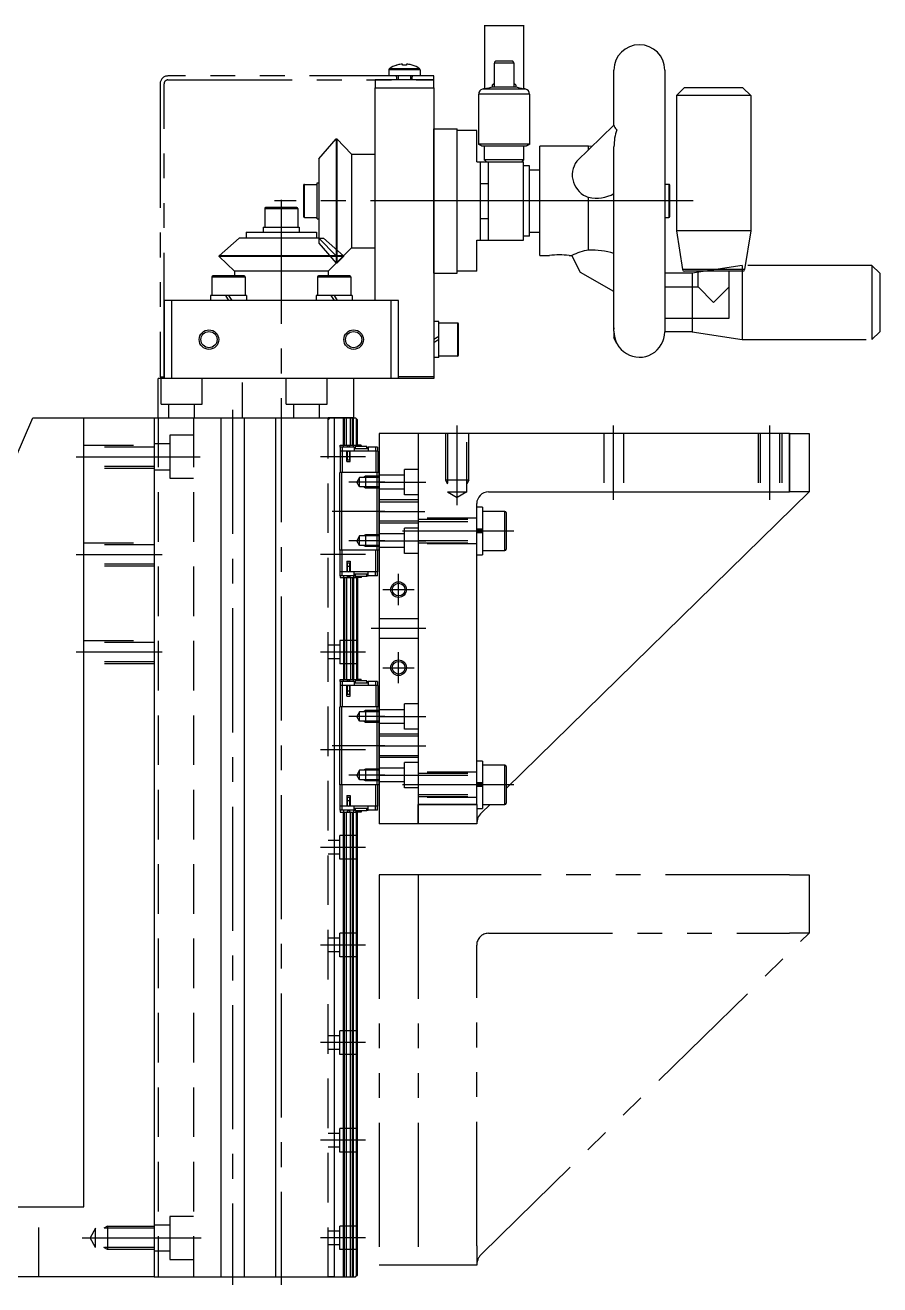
# Model space of a CAD drawing. Extents: x -54 to 519, y -14 to 520.
# Drawn here: x 87 to 305.6, y -2 to 320.5 of the extents above; entities that cross this region are included whole.
import ezdxf

# ---------------------------------------------------------------- set-up
doc = ezdxf.new("R2010")
doc.units = 0
for name, pattern in [('CENTER', [50.8, 31.75, -6.35, 6.35, -6.35]), ('DASHED', [19.05, 12.7, -6.35]), ('PHANTOM', [63.5, 31.75, -6.35, 6.35, -6.35, 6.35, -6.35])]:
    doc.linetypes.add(name, pattern=pattern)
doc.layers.get('0').update_dxf_attribs({"linetype": 'CONTINUOUS'})
doc.layers.add('CENTER', color=1, linetype='CENTER')
doc.layers.add('SCALE', color=7, linetype='CONTINUOUS')

msp = doc.modelspace()

# ---------------------------------------------------------------- linework, layer by layer
at = {"color": 7, "linetype": 'CONTINUOUS'}
for p, q in [((204.5, 320.5), (204.5, 320.38)), ((204.5, 320.38), (204.5, 304.12)), ((204.5, 320.38), (214.5, 320.38)), ((214.5, 320.5), (214.5, 320.38)), ((214.5, 320.38), (214.5, 304.12)), ((182.01, 310.29), (182.02, 310.27)), ((183.48, 310.52), (183.13, 310.52)), ((183.48, 310.27), (183.48, 310.52)), ((184.51, 310.52), (184.51, 310.27)), ((184.87, 310.52), (184.51, 310.52)), ((185.98, 310.27), (185.99, 310.29)), ((212, 310.8), (207, 310.8)), ((211.5, 311.3), (207.5, 311.3)), ((176.5, 306.5), (176.5, 304.5)), ((191.5, 306.5), (176.5, 306.5)), ((180, 309.04), (180, 307.5)), ((184, 309.04), (180, 309.04)), ((184, 307.5), (180, 307.5)), ((184, 309.33), (180.15, 309.33)), ((182, 307.3), (182, 306.5)), ((187.85, 309.33), (184, 309.33)), ((188, 309.04), (184, 309.04)), ((188, 307.5), (184, 307.5)), ((186, 306.5), (186, 307.3)), ((188, 309.04), (188, 307.5)), ((191.5, 304.5), (191.5, 306.5)), ((237.6, 294.88), (237.6, 309)), ((250.6, 309), (250.6, 242)), ((176.5, 250), (176.5, 304.5)), ((176.5, 304.5), (191.5, 304.5)), ((191.5, 304.5), (191.5, 230)), ((215.03, 304.12), (203.97, 304.12)), ((212.34, 304.62), (206.66, 304.62)), ((253.6, 302.5), (255.6, 304.5)), ((270.6, 304.5), (255.6, 304.5)), ((272.6, 302.5), (270.6, 304.5)), ((216, 302.86), (203, 302.86)), ((272.6, 302.5), (253.6, 302.5)), ((253.6, 302.5), (253.6, 267.83)), ((272.6, 302.5), (272.6, 267.83)), ((191.5, 257), (191.5, 294)), ((197.5, 257), (197.5, 294)), ((202.5, 293.5), (197.5, 293.5)), ((202.5, 285.5), (202.5, 293.5)), ((228.07, 285.69), (237.6, 294.88)), ((162.06, 286.32), (166.57, 291.43)), ((166.57, 291.43), (166.71, 291.43)), ((166.57, 291.43), (166.57, 275.5)), ((166.71, 291.43), (170.5, 287.5)), ((166.71, 291.43), (166.71, 275.5)), ((170.5, 287.5), (176.5, 287.5)), ((170.5, 287.5), (170.5, 275.5)), ((216, 290), (203, 290)), ((215.13, 289.5), (203.87, 289.5)), ((218.6, 261.5), (218.6, 289.5)), ((231.1, 289.5), (218.6, 289.5)), ((231.1, 289.5), (232.11, 289.59)), ((231.1, 288.61), (231.1, 289.5)), ((237.6, 242.14), (237.6, 289.39)), ((162.06, 286.32), (162.06, 275.5)), ((203.5, 265.5), (203.5, 285.5)), ((214.5, 286), (204.5, 286)), ((205.5, 265.5), (205.5, 285.5)), ((214.5, 265.5), (214.5, 285.5)), ((216, 284.5), (214.5, 284.5)), ((214.5, 266.5), (214.5, 284.5)), ((216, 266.5), (216, 284.5)), ((216, 283.5), (218.6, 283.5)), ((158.2, 279.5), (158.2, 271.5)), ((158.45, 271.25), (158.45, 279.75)), ((158.45, 279.75), (161.7, 279.75)), ((161.7, 280.1), (162.06, 280.1)), ((161.7, 270.9), (161.7, 280.1)), ((251.65, 279.75), (250.6, 279.75)), ((251.65, 279.75), (251.65, 271.25)), ((251.9, 271.5), (251.9, 279.5)), ((162.06, 275.5), (162.06, 265.94)), ((166.57, 275.5), (166.57, 259.57)), ((166.71, 275.5), (166.71, 259.57)), ((170.5, 275.5), (170.5, 263.5)), ((231.1, 262.94), (231.1, 276.43)), ((148.25, 273.55), (148.25, 268.8)), ((148.25, 273.55), (154.09, 273.55)), ((154, 273.8), (148.5, 273.8)), ((156.5, 273.8), (154, 273.8)), ((154.09, 273.55), (156.75, 273.55)), ((156.75, 273.55), (156.75, 268.8)), ((158.45, 271.25), (161.7, 271.25)), ((161.7, 270.9), (162.06, 270.9)), ((250.6, 271.25), (251.65, 271.25)), ((147.9, 268.8), (147.9, 267.5)), ((147.9, 268.8), (157.1, 268.8)), ((157.1, 268.8), (157.1, 267.5)), ((253.6, 267.83), (255.17, 257.92)), ((272.6, 267.83), (253.6, 267.83)), ((272.6, 267.83), (271.03, 257.92)), ((136.58, 261.43), (141.68, 265.94)), ((162.06, 265.94), (141.68, 265.94)), ((143.5, 267.5), (143.5, 265.94)), ((143.5, 267.5), (161.5, 267.5)), ((161.5, 267.5), (161.5, 265.94)), ((162.06, 265.94), (166.57, 261.43)), ((202.5, 257.5), (202.5, 265.5)), ((216, 266.5), (214.5, 266.5)), ((216, 267.5), (218.6, 267.5)), ((136.58, 261.29), (136.58, 261.43)), ((168.42, 261.43), (136.58, 261.43)), ((140.5, 257.5), (136.58, 261.29)), ((168.42, 261.29), (136.58, 261.29)), ((170.5, 263.5), (164.5, 257.5)), ((168.42, 261.29), (166.71, 259.57)), ((168.42, 261.43), (168.42, 261.29)), ((170.5, 263.5), (176.5, 263.5)), ((218.6, 261.5), (221.1, 261.5)), ((226.1, 261.5), (226.8, 261.5)), ((229.03, 257.17), (226.8, 261.5)), ((166.71, 259.57), (166.57, 259.57)), ((134.75, 256.05), (134.75, 251.3)), ((134.75, 256.05), (143.25, 256.05)), ((143, 256.3), (135, 256.3)), ((140.5, 257.5), (140.5, 256.3)), ((164.5, 257.5), (140.5, 257.5)), ((143.25, 256.05), (143.25, 251.3)), ((161.75, 256.05), (170.25, 256.05)), ((161.75, 256.05), (161.75, 251.3)), ((170, 256.3), (162, 256.3)), ((164.5, 257.5), (164.5, 256.3)), ((170.25, 256.05), (170.25, 251.3)), ((202.5, 257.5), (197.5, 257.5)), ((237.6, 252.33), (229.03, 257.17)), ((250.6, 257), (250.6, 242)), ((271.03, 257.92), (255.17, 257.92)), ((270.54, 257.5), (255.66, 257.5)), ((259.1, 253.5), (259.1, 257.5)), ((267.1, 245.5), (267.1, 257.5)), ((250.6, 253.5), (259.1, 253.5)), ((263.1, 249.5), (259.1, 253.5)), ((267.1, 253.5), (263.1, 249.5)), ((124.5, 250), (122.5, 250)), ((122.5, 250), (122.5, 230)), ((124.5, 230), (124.5, 250)), ((180.5, 250), (124.5, 250)), ((134.4, 251.3), (134.4, 250)), ((143.59, 251.3), (134.4, 251.3)), ((138.19, 251.3), (139, 250)), ((139, 251.3), (139.81, 250)), ((143.59, 251.3), (143.59, 250)), ((161.4, 251.3), (161.4, 250)), ((170.59, 251.3), (161.4, 251.3)), ((165.21, 251.3), (166.02, 250)), ((166.02, 251.3), (166.83, 250)), ((170.59, 251.3), (170.59, 250)), ((182.5, 250), (176.5, 250)), ((180.5, 250), (180.5, 230)), ((182.5, 230.5), (182.5, 250)), ((250.6, 245.5), (267.1, 245.5)), ((192.8, 244.6), (191.5, 244.6)), ((192.8, 235.4), (192.8, 244.6)), ((197.55, 244.25), (192.8, 244.25)), ((197.55, 244.25), (197.55, 240)), ((197.8, 240), (197.8, 244)), ((237.65, 243.04), (237.6, 242.98)), ((237.6, 242.14), (237.65, 243.04)), ((237.6, 242.14), (237.6, 240.43)), ((192.8, 240.81), (191.5, 240)), ((192.8, 240), (191.5, 239.19)), ((197.55, 240), (197.55, 235.75)), ((197.8, 236), (197.8, 240)), ((238.32, 239.04), (237.6, 240.43)), ((197.55, 235.75), (192.8, 235.75)), ((192.8, 235.4), (191.5, 235.4)), ((191.5, 230), (121, 230)), ((121, 220), (121, 230)), ((191.5, 230), (121, 230)), ((191.5, 230), (121, 230)), ((171, 230), (171, 220)), ((182.5, 230), (182.5, 230.5)), ((191.5, 230.5), (182.5, 230.5)), ((1.83, 19.2), (88.98, 220)), ((88.98, 220), (102, 220)), ((88.98, 220), (120, 220)), ((102, 18), (102, 220)), ((102, 220), (120, 220)), ((120, 220), (120, 0)), ((120, 220), (120, 0)), ((120, 220), (171.5, 220)), ((137, 220), (137, 0)), ((143, 220), (143, 0)), ((151, 220), (151, 0)), ((165, 220), (164.5, 220)), ((164.5, 220), (164.99, 220)), ((164.99, 220), (168.45, 220)), ((168.45, 220), (165, 220)), ((166, 220), (166, 0)), ((168.44, 212.95), (168.44, 220)), ((171.05, 220), (168.45, 220)), ((168.45, 220), (171, 220)), ((168.65, 212.95), (168.65, 220)), ((169.2, 212.95), (169.2, 220)), ((170.2, 212.95), (170.2, 220)), ((170.75, 212.95), (170.75, 220)), ((170.96, 212.95), (170.96, 220)), ((171, 220), (171.05, 220)), ((172, 219.5), (171.5, 220)), ((171.7, 212.95), (171.7, 219.8)), ((172, 212.95), (172, 219.5)), ((167.6, 212.95), (168.39, 212.95)), ((167.6, 212.45), (167.6, 212.95)), ((168.39, 212.45), (168.39, 212.95)), ((168.39, 212.95), (169.26, 212.95)), ((169.52, 212.45), (169.26, 212.95)), ((169.26, 212.95), (169.35, 212.95)), ((169.61, 212.45), (169.35, 212.95)), ((169.35, 212.95), (170.05, 212.95)), ((169.79, 212.45), (170.05, 212.95)), ((169.88, 212.45), (170.14, 212.95)), ((170.05, 212.95), (170.14, 212.95)), ((170.14, 212.95), (171.01, 212.95)), ((171.01, 212.95), (171.63, 212.95)), ((171.01, 212.45), (171.01, 212.95)), ((172.93, 212.95), (171.63, 212.95)), ((171.63, 212.95), (171.63, 212.65)), ((172.93, 212.95), (173.11, 212.65)), ((177.5, 216), (177.5, 116)), ((187.5, 216), (177.5, 216)), ((187.5, 216), (187.5, 116)), ((187.5, 216), (187.5, 121)), ((282.5, 216), (187.5, 216)), ((282.5, 216), (282.5, 201)), ((282.5, 201), (282.5, 216)), ((282.5, 216), (287.5, 216)), ((287.5, 216), (287.5, 201)), ((167.6, 212.45), (167.6, 211.45)), ((168.1, 212.45), (167.6, 212.45)), ((167.6, 211.45), (167.6, 205.95)), ((168.1, 211.45), (167.6, 211.45)), ((168.1, 212.45), (168.1, 211.45)), ((171.1, 212.45), (168.1, 212.45)), ((168.1, 211.45), (168.1, 205.95)), ((169.3, 211.45), (168.1, 211.45)), ((169.3, 208.75), (169.3, 211.45)), ((170.1, 211.45), (169.3, 211.45)), ((169.3, 210.65), (169.35, 210.65)), ((169.3, 210.19), (169.35, 210.19)), ((169.35, 211.1), (169.35, 210.05)), ((169.35, 210.05), (169.7, 210.05)), ((169.35, 210.05), (169.35, 209.25)), ((169.61, 212.45), (169.61, 212.45)), ((169.7, 210.05), (170.05, 210.05)), ((170.05, 210.05), (170.05, 211.1)), ((170.05, 210.65), (170.1, 210.65)), ((170.05, 210.19), (170.1, 210.19)), ((170.05, 209.25), (170.05, 210.05)), ((176.7, 211.45), (170.1, 211.45)), ((170.1, 208.75), (170.1, 211.45)), ((171.1, 212.45), (171.1, 211.45)), ((171.1, 212.45), (171.4, 212.45)), ((174.7, 212.05), (171.1, 212.05)), ((174.4, 212.65), (171.4, 212.65)), ((171.4, 212.65), (171.4, 212.05)), ((174.4, 212.05), (174.4, 212.65)), ((174.4, 212.45), (174.7, 212.45)), ((174.7, 212.45), (174.7, 211.45)), ((176.6, 212.45), (174.7, 212.45)), ((176.6, 212.45), (176.6, 211.45)), ((177.1, 212.45), (176.6, 212.45)), ((176.7, 211.45), (176.7, 205.95)), ((177.2, 211.45), (176.7, 211.45)), ((177.1, 212.45), (177.1, 211.45)), ((177.2, 211.45), (177.2, 205.95)), ((169.3, 208.75), (170.1, 208.75)), ((169.35, 209.25), (169.7, 209.25)), ((169.7, 209.25), (170.05, 209.25)), ((168, 205.95), (167.5, 205.95)), ((167.5, 186.05), (167.5, 205.95)), ((168, 186.05), (168, 205.95)), ((177, 205.95), (168, 205.95)), ((177, 186.05), (177, 205.95)), ((177.5, 205.95), (177, 205.95)), ((177.5, 186.05), (177.5, 205.95)), ((205.5, 201), (282.5, 201)), ((210, 125.03), (287.5, 201)), ((287.5, 201), (282.5, 201)), ((202.5, 121), (202.5, 198)), ((204, 197.11), (202.5, 197.11)), ((204, 197.11), (204, 191.49)), ((209.7, 196.01), (204, 196.01)), ((209.7, 191.46), (209.7, 196.01)), ((210, 195.71), (210, 191.44)), ((204, 191.49), (202.5, 191.49)), ((202.5, 191.25), (203.9, 191.25)), ((202.5, 190.78), (203.9, 190.78)), ((204, 190.54), (202.5, 190.54)), ((203.75, 190.78), (203.75, 191.25)), ((204, 191.41), (204, 191.49)), ((204, 191.46), (204, 190.54)), ((204, 190.62), (204, 190.54)), ((204, 190.54), (204, 184.91)), ((209.7, 186.01), (209.7, 191.46)), ((210, 191.44), (210, 186.31)), ((168, 186.05), (167.5, 186.05)), ((167.6, 180.55), (167.6, 186.05)), ((177, 186.05), (168, 186.05)), ((168.1, 180.55), (168.1, 186.05)), ((176.7, 180.55), (176.7, 186.05)), ((177.5, 186.05), (177, 186.05)), ((177.2, 180.55), (177.2, 186.05)), ((202.5, 184.91), (204, 184.91)), ((204, 186.01), (209.7, 186.01)), ((169.3, 183.25), (169.3, 180.55)), ((169.3, 183.25), (170.1, 183.25)), ((169.3, 181.81), (169.35, 181.81)), ((169.3, 181.35), (169.35, 181.35)), ((169.35, 182.75), (169.35, 181.95)), ((169.7, 182.75), (169.35, 182.75)), ((169.35, 181.95), (169.35, 180.9)), ((169.7, 181.95), (169.35, 181.95)), ((170.05, 182.75), (169.7, 182.75)), ((170.05, 181.95), (169.7, 181.95)), ((170.05, 181.95), (170.05, 182.75)), ((170.05, 180.9), (170.05, 181.95)), ((170.05, 181.81), (170.1, 181.81)), ((170.05, 181.35), (170.1, 181.35)), ((170.1, 183.25), (170.1, 180.55)), ((168.1, 180.55), (167.6, 180.55)), ((167.6, 179.55), (167.6, 180.55)), ((167.6, 179.55), (167.6, 179.05)), ((168.1, 179.55), (167.6, 179.55)), ((167.6, 179.05), (168.39, 179.05)), ((169.3, 180.55), (168.1, 180.55)), ((168.1, 179.55), (168.1, 180.55)), ((171.1, 179.55), (168.1, 179.55)), ((168.39, 179.55), (168.39, 179.05)), ((168.39, 179.05), (169.26, 179.05)), ((168.44, 179.05), (168.44, 152.95)), ((168.65, 179.05), (168.65, 152.95)), ((169.2, 179.05), (169.2, 152.95)), ((169.52, 179.55), (169.26, 179.05)), ((169.26, 179.05), (169.35, 179.05)), ((170.1, 180.55), (169.3, 180.55)), ((169.61, 179.55), (169.35, 179.05)), ((169.35, 179.05), (170.05, 179.05)), ((169.61, 179.55), (169.61, 179.55)), ((169.79, 179.55), (170.05, 179.05)), ((169.88, 179.55), (170.14, 179.05)), ((170.05, 179.05), (170.14, 179.05)), ((176.7, 180.55), (170.1, 180.55)), ((170.14, 179.05), (171.01, 179.05)), ((170.2, 179.05), (170.2, 152.95)), ((170.75, 179.05), (170.75, 152.95)), ((170.96, 179.05), (170.96, 152.95)), ((171.01, 179.55), (171.01, 179.05)), ((171.01, 179.05), (171.63, 179.05)), ((171.1, 179.55), (171.1, 180.55)), ((174.7, 179.95), (171.1, 179.95)), ((171.1, 179.55), (171.4, 179.55)), ((171.4, 179.95), (171.4, 179.35)), ((174.4, 179.35), (171.4, 179.35)), ((171.63, 179.05), (171.63, 179.35)), ((172.93, 179.05), (171.63, 179.05)), ((171.7, 179.05), (171.7, 152.95)), ((172, 179.05), (172, 152.95)), ((172.93, 179.05), (173.11, 179.35)), ((174.4, 179.35), (174.4, 179.95)), ((174.4, 179.55), (174.7, 179.55)), ((174.7, 179.55), (174.7, 180.55)), ((176.6, 179.55), (174.7, 179.55)), ((176.6, 179.55), (176.6, 180.55)), ((177.1, 179.55), (176.6, 179.55)), ((177.2, 180.55), (176.7, 180.55)), ((177.1, 179.55), (177.1, 180.55)), ((167.6, 152.95), (168.39, 152.95)), ((167.6, 152.45), (167.6, 152.95)), ((167.6, 152.45), (167.6, 151.45)), ((168.1, 152.45), (167.6, 152.45)), ((168.1, 152.45), (168.1, 151.45)), ((171.1, 152.45), (168.1, 152.45)), ((168.39, 152.95), (169.26, 152.95)), ((168.39, 152.45), (168.39, 152.95)), ((169.52, 152.45), (169.26, 152.95)), ((169.26, 152.95), (169.35, 152.95)), ((169.61, 152.45), (169.35, 152.95)), ((169.35, 152.95), (170.05, 152.95)), ((169.61, 152.45), (169.61, 152.45)), ((169.79, 152.45), (170.05, 152.95)), ((169.88, 152.45), (170.14, 152.95)), ((170.05, 152.95), (170.14, 152.95)), ((170.14, 152.95), (171.01, 152.95)), ((171.01, 152.95), (171.63, 152.95)), ((171.01, 152.45), (171.01, 152.95)), ((171.1, 152.45), (171.1, 151.45)), ((171.1, 152.45), (171.4, 152.45)), ((174.7, 152.05), (171.1, 152.05)), ((174.4, 152.65), (171.4, 152.65)), ((171.4, 152.65), (171.4, 152.05)), ((171.63, 152.95), (171.63, 152.65)), ((172.93, 152.95), (171.63, 152.95)), ((172.93, 152.95), (173.11, 152.65)), ((174.4, 152.05), (174.4, 152.65)), ((174.4, 152.45), (174.7, 152.45)), ((174.7, 152.45), (174.7, 151.45)), ((176.6, 152.45), (174.7, 152.45)), ((176.6, 152.45), (176.6, 151.45)), ((177.1, 152.45), (176.6, 152.45)), ((177.1, 152.45), (177.1, 151.45)), ((168.1, 151.45), (167.6, 151.45)), ((167.6, 151.45), (167.6, 145.95)), ((169.3, 151.45), (168.1, 151.45)), ((168.1, 151.45), (168.1, 145.95)), ((170.1, 151.45), (169.3, 151.45)), ((169.3, 148.75), (169.3, 151.45)), ((169.3, 150.65), (169.35, 150.65)), ((169.3, 150.19), (169.35, 150.19)), ((169.3, 148.75), (170.1, 148.75)), ((169.35, 151.1), (169.35, 150.05)), ((169.35, 150.05), (169.7, 150.05)), ((169.35, 150.05), (169.35, 149.25)), ((169.35, 149.25), (169.7, 149.25)), ((169.7, 150.05), (170.05, 150.05)), ((169.7, 149.25), (170.05, 149.25)), ((170.05, 150.05), (170.05, 151.1)), ((170.05, 150.65), (170.1, 150.65)), ((170.05, 150.19), (170.1, 150.19)), ((170.05, 149.25), (170.05, 150.05)), ((176.7, 151.45), (170.1, 151.45)), ((170.1, 148.75), (170.1, 151.45)), ((177.2, 151.45), (176.7, 151.45)), ((176.7, 151.45), (176.7, 145.95)), ((177.2, 151.45), (177.2, 145.95)), ((167.5, 126.05), (167.5, 145.95)), ((168, 145.95), (167.5, 145.95)), ((168, 126.05), (168, 145.95)), ((177, 145.95), (168, 145.95)), ((177, 126.05), (177, 145.95)), ((177.5, 145.95), (177, 145.95)), ((177.5, 126.05), (177.5, 145.95)), ((204, 132.11), (202.5, 132.11)), ((204, 132.11), (204, 126.49)), ((209.7, 131.01), (204, 131.01)), ((209.7, 126.46), (209.7, 131.01)), ((210, 130.71), (210, 126.44)), ((168, 126.05), (167.5, 126.05)), ((167.6, 120.55), (167.6, 126.05)), ((177, 126.05), (168, 126.05)), ((168.1, 120.55), (168.1, 126.05)), ((176.7, 120.55), (176.7, 126.05)), ((177.5, 126.05), (177, 126.05)), ((177.2, 120.55), (177.2, 126.05)), ((204, 126.49), (202.5, 126.49)), ((202.5, 126.25), (203.9, 126.25)), ((202.5, 125.78), (203.9, 125.78)), ((203.75, 125.78), (203.75, 126.25)), ((204, 126.41), (204, 126.49)), ((204, 126.46), (204, 125.54)), ((209.7, 121.01), (209.7, 126.46)), ((210, 126.44), (210, 121.31)), ((169.3, 123.25), (169.3, 120.55)), ((169.3, 123.25), (170.1, 123.25)), ((169.35, 122.75), (169.35, 121.95)), ((169.7, 122.75), (169.35, 122.75)), ((170.05, 122.75), (169.7, 122.75)), ((170.05, 121.95), (170.05, 122.75)), ((170.1, 123.25), (170.1, 120.55)), ((204, 125.54), (202.5, 125.54)), ((204, 125.62), (204, 125.54)), ((204, 125.54), (204, 119.91)), ((168.1, 120.55), (167.6, 120.55)), ((167.6, 119.55), (167.6, 120.55)), ((168.1, 119.55), (167.6, 119.55)), ((167.6, 119.55), (167.6, 119.05)), ((169.3, 120.55), (168.1, 120.55)), ((168.1, 119.55), (168.1, 120.55)), ((171.1, 119.55), (168.1, 119.55)), ((168.39, 119.55), (168.39, 119.05)), ((169.52, 119.55), (169.26, 119.05)), ((169.3, 121.81), (169.35, 121.81)), ((169.3, 121.35), (169.35, 121.35)), ((170.1, 120.55), (169.3, 120.55)), ((169.7, 121.95), (169.35, 121.95)), ((169.35, 121.95), (169.35, 120.9)), ((169.61, 119.55), (169.35, 119.05)), ((169.61, 119.55), (169.61, 119.55)), ((170.05, 121.95), (169.7, 121.95)), ((169.79, 119.55), (170.05, 119.05)), ((169.88, 119.55), (170.14, 119.05)), ((170.05, 120.9), (170.05, 121.95)), ((170.05, 121.81), (170.1, 121.81)), ((170.05, 121.35), (170.1, 121.35)), ((176.7, 120.55), (170.1, 120.55)), ((171.01, 119.55), (171.01, 119.05)), ((171.1, 119.55), (171.1, 120.55)), ((174.7, 119.95), (171.1, 119.95)), ((171.1, 119.55), (171.4, 119.55)), ((171.4, 119.95), (171.4, 119.35)), ((174.4, 119.35), (171.4, 119.35)), ((171.63, 119.05), (171.63, 119.35)), ((172.93, 119.05), (173.11, 119.35)), ((174.4, 119.35), (174.4, 119.95)), ((174.4, 119.55), (174.7, 119.55)), ((174.7, 119.55), (174.7, 120.55)), ((176.6, 119.55), (174.7, 119.55)), ((176.6, 119.55), (176.6, 120.55)), ((177.1, 119.55), (176.6, 119.55)), ((177.2, 120.55), (176.7, 120.55)), ((177.1, 119.55), (177.1, 120.55)), ((187.5, 116), (187.5, 121)), ((202.5, 121), (187.5, 121)), ((187.5, 121), (202.5, 121)), ((202.5, 121), (202.5, 116)), ((202.5, 119.91), (204, 119.91)), ((203.7, 118.86), (205.9, 121.01)), ((204, 121.01), (209.7, 121.01)), ((167.6, 119.05), (168.39, 119.05)), ((168.39, 119.05), (169.26, 119.05)), ((168.44, 0), (168.44, 119.05)), ((168.65, 0), (168.65, 119.05)), ((169.2, 0), (169.2, 119.05)), ((169.26, 119.05), (169.35, 119.05)), ((169.35, 119.05), (170.05, 119.05)), ((170.05, 119.05), (170.14, 119.05)), ((170.14, 119.05), (171.01, 119.05)), ((170.2, 0), (170.2, 119.05)), ((170.75, 0), (170.75, 119.05)), ((170.96, 0), (170.96, 119.05)), ((171.01, 119.05), (171.63, 119.05)), ((172.93, 119.05), (171.63, 119.05)), ((171.7, 0.2), (171.7, 119.05)), ((172, 0.5), (172, 119.05)), ((187.5, 116), (177.5, 116)), ((202.5, 116), (187.5, 116)), ((5, 18), (102, 18)), ((120, 0), (5, 0)), ((172, 0.5), (171.5, 0)), ((120, 0), (171.5, 0))]:
    msp.add_line(p, q, dxfattribs=at)
at = {"color": 3, "linetype": 'PHANTOM'}
for p, q in [((191.5, 307.5), (123.5, 307.5)), ((123.5, 306.5), (191.5, 306.5)), ((191.5, 306.5), (191.5, 307.5)), ((191.5, 306.5), (191.5, 307.5)), ((121.5, 305.5), (121.5, 230.5)), ((122.5, 230.5), (122.5, 305.5)), ((270.39, 259), (257.6, 257)), ((303.6, 259), (270.39, 259)), ((270.39, 259), (270.39, 240)), ((303.6, 259), (305.6, 257)), ((303.6, 259), (303.6, 240)), ((257.6, 257), (250.6, 257)), ((257.6, 257), (257.6, 242)), ((305.6, 257), (305.6, 242)), ((257.6, 242), (250.6, 242)), ((257.6, 242), (270.39, 240)), ((305.6, 242), (303.6, 240)), ((270.39, 240), (303.6, 240)), ((121.5, 230.5), (122.5, 230.5)), ((121.5, 230.5), (122.5, 230.5)), ((177.5, 103), (177.5, 3)), ((187.5, 103), (177.5, 103)), ((187.5, 103), (187.5, 8)), ((187.5, 103), (187.5, 3)), ((282.5, 103), (187.5, 103)), ((282.5, 103), (287.5, 103)), ((287.5, 103), (287.5, 88)), ((203.7, 5.86), (287.5, 88)), ((205.5, 88), (282.5, 88)), ((287.5, 88), (282.5, 88)), ((202.5, 8), (202.5, 85)), ((202.5, 8), (202.5, 3)), ((187.5, 3), (177.5, 3)), ((202.5, 3), (187.5, 3))]:
    msp.add_line(p, q, dxfattribs=at)
at = {"color": 3, "linetype": 'CONTINUOUS'}
for p, q in [((182.38, 307.5), (182.38, 306.5)), ((185.62, 306.5), (185.62, 307.5))]:
    msp.add_line(p, q, dxfattribs=at)
at = {"color": 7}
msp.add_line((205, 285.5), (214, 285.5), dxfattribs=at)
at = {"color": 3, "linetype": 'DASHED'}
for p, q in [((162.06, 265.94), (162.06, 264.68)), ((162.06, 265.94), (163.32, 265.94)), ((162.06, 264.68), (166.57, 259.58)), ((163.32, 265.94), (168.42, 261.43)), ((121.75, 223.5), (121.75, 230)), ((132.25, 223.5), (132.25, 230)), ((142.5, 229), (142.5, 220)), ((153.75, 223.5), (153.75, 230)), ((164.25, 223.5), (164.25, 230)), ((121.75, 223.5), (132.25, 223.5)), ((123.7, 220), (123.7, 223.5)), ((130.3, 220), (130.3, 223.5)), ((153.75, 223.5), (164.25, 223.5)), ((155.7, 220), (155.7, 223.5)), ((162.3, 220), (162.3, 223.5)), ((121, 220), (121, 0)), ((130, 220), (130, 0)), ((164.5, 0), (164.5, 220)), ((165, 220), (164.5, 219.5)), ((166, 220), (165, 220)), ((102, 213), (120, 213)), ((124, 213.3), (120, 213.3)), ((124, 215.5), (124, 206.7)), ((130, 215.5), (124, 215.5)), ((194.5, 216), (194.5, 204)), ((195.04, 216), (195.04, 201)), ((199.96, 201), (199.96, 216)), ((200.5, 204), (200.5, 216)), ((235, 216), (235, 201)), ((240, 216), (240, 201)), ((274.5, 216), (274.5, 201)), ((275.04, 216), (275.04, 201)), ((279.96, 216), (279.96, 201)), ((280.5, 216), (280.5, 201)), ((120, 212.46), (102, 212.46)), ((120, 207.54), (102, 207.54)), ((120, 207), (102, 207)), ((120, 206.7), (124, 206.7)), ((124, 206.7), (124, 204.5)), ((187.5, 206.75), (184, 206.75)), ((184, 200.25), (184, 206.75)), ((124, 204.5), (130, 204.5)), ((172.5, 204.73), (171.79, 203.5)), ((172.5, 202.27), (171.79, 203.5)), ((177.5, 204.73), (172.5, 204.73)), ((172.5, 202.27), (172.5, 204.73)), ((174, 205), (173.53, 204.73)), ((177.5, 205), (174, 205)), ((174, 205), (174, 202)), ((184, 205.25), (177.5, 205.25)), ((194.5, 204), (195.04, 203.06)), ((200.5, 204), (194.5, 204)), ((200.5, 204), (199.96, 203.06)), ((177.5, 202.27), (172.5, 202.27)), ((174, 202), (173.53, 202.27)), ((177.5, 202), (174, 202)), ((184, 201.75), (177.5, 201.75)), ((187.5, 200.25), (184, 200.25)), ((195.04, 201), (199.96, 201)), ((195.04, 201), (197.5, 199.58)), ((199.96, 201), (197.5, 199.58)), ((187.5, 199), (177.5, 199)), ((177.5, 198.46), (187.5, 198.46)), ((187.5, 193.54), (177.5, 193.54)), ((202.5, 194.25), (187.5, 194.25)), ((187.5, 194), (202.5, 194)), ((187.5, 193), (177.5, 193)), ((184, 185.25), (184, 191.75)), ((187.5, 191.75), (184, 191.75)), ((187.5, 193.46), (202.5, 193.46)), ((102, 188), (120, 188)), ((120, 187.46), (102, 187.46)), ((172.5, 189.73), (171.79, 188.5)), ((172.5, 187.27), (171.79, 188.5)), ((177.5, 189.73), (172.5, 189.73)), ((172.5, 187.27), (172.5, 189.73)), ((177.5, 187.27), (172.5, 187.27)), ((174, 190), (173.53, 189.73)), ((174, 187), (173.53, 187.27)), ((174, 190), (174, 187)), ((177.5, 190), (174, 190)), ((184, 190.25), (177.5, 190.25)), ((187.5, 188.54), (202.5, 188.54)), ((187.5, 188), (202.5, 188)), ((202.5, 187.75), (187.5, 187.75)), ((177.5, 187), (174, 187)), ((184, 186.75), (177.5, 186.75)), ((187.5, 185.25), (184, 185.25)), ((120, 182.54), (102, 182.54)), ((120, 182), (102, 182)), ((187.5, 168.5), (177.5, 168.5)), ((102, 163), (120, 163)), ((120, 162.46), (102, 162.46)), ((167.5, 161.75), (164.5, 161.75)), ((172, 163), (167.5, 163)), ((167.5, 163), (167.5, 157)), ((187.5, 163.5), (177.5, 163.5)), ((167.5, 158.25), (164.5, 158.25)), ((120, 157.54), (102, 157.54)), ((120, 157), (102, 157)), ((172, 157), (167.5, 157)), ((184, 145.25), (177.5, 145.25)), ((184, 140.25), (184, 146.75)), ((187.5, 146.75), (184, 146.75)), ((172.5, 144.73), (171.79, 143.5)), ((172.5, 142.27), (171.79, 143.5)), ((172.5, 142.27), (172.5, 144.73)), ((177.5, 144.73), (172.5, 144.73)), ((177.5, 142.27), (172.5, 142.27)), ((174, 145), (173.53, 144.73)), ((174, 142), (173.53, 142.27)), ((174, 145), (174, 142)), ((177.5, 145), (174, 145)), ((177.5, 142), (174, 142)), ((184, 141.75), (177.5, 141.75)), ((187.5, 139), (177.5, 139)), ((187.5, 140.25), (184, 140.25)), ((187.5, 138.46), (177.5, 138.46)), ((177.5, 133.54), (187.5, 133.54)), ((187.5, 133), (177.5, 133)), ((172.5, 129.73), (171.79, 128.5)), ((177.5, 129.73), (172.5, 129.73)), ((172.5, 127.27), (172.5, 129.73)), ((174, 130), (173.53, 129.73)), ((177.5, 130), (174, 130)), ((174, 130), (174, 127)), ((184, 130.25), (177.5, 130.25)), ((187.5, 131.75), (184, 131.75)), ((184, 125.25), (184, 131.75)), ((202.5, 129.25), (187.5, 129.25)), ((187.5, 129), (202.5, 129)), ((172.5, 127.27), (171.79, 128.5)), ((177.5, 127.27), (172.5, 127.27)), ((174, 127), (173.53, 127.27)), ((177.5, 127), (174, 127)), ((184, 126.75), (177.5, 126.75)), ((187.5, 128.46), (202.5, 128.46)), ((187.5, 125.25), (184, 125.25)), ((187.5, 123.54), (202.5, 123.54)), ((187.5, 123), (202.5, 123)), ((202.5, 122.75), (187.5, 122.75)), ((172, 113), (167.5, 113)), ((167.5, 107), (167.5, 113)), ((167.5, 111.75), (164.5, 111.75)), ((167.5, 108.25), (164.5, 108.25)), ((172, 107), (167.5, 107)), ((172, 88), (167.5, 88)), ((167.5, 82), (167.5, 88)), ((167.5, 86.75), (164.5, 86.75)), ((167.5, 83.25), (164.5, 83.25)), ((172, 82), (167.5, 82)), ((167.5, 61.75), (164.5, 61.75)), ((172, 63), (167.5, 63)), ((167.5, 57), (167.5, 63)), ((167.5, 58.25), (164.5, 58.25)), ((172, 57), (167.5, 57)), ((167.5, 36.75), (164.5, 36.75)), ((172, 38), (167.5, 38)), ((167.5, 32), (167.5, 38)), ((167.5, 33.25), (164.5, 33.25)), ((172, 32), (167.5, 32)), ((90.5, 0), (90.5, 18)), ((108, 13), (107.06, 12.46)), ((108, 13), (120, 13)), ((108, 13), (108, 7)), ((124, 13.3), (120, 13.3)), ((124, 15.5), (124, 6.7)), ((130, 15.5), (124, 15.5)), ((172, 13), (167.5, 13)), ((167.5, 7), (167.5, 13)), ((105, 12.46), (103.58, 10)), ((105, 7.54), (103.58, 10)), ((120, 12.46), (105, 12.46)), ((105, 7.54), (105, 12.46)), ((167.5, 11.75), (164.5, 11.75)), ((120, 7.54), (105, 7.54)), ((108, 7), (107.06, 7.54)), ((120, 7), (108, 7)), ((120, 6.7), (124, 6.7)), ((124, 6.7), (124, 4.5)), ((167.5, 8.25), (164.5, 8.25)), ((172, 7), (167.5, 7)), ((124, 4.5), (130, 4.5)), ((166, 0), (164.5, 0))]:
    msp.add_line(p, q, dxfattribs=at)
at = {"color": 7}
for points in [[(207, 304.62, 0), (207, 304.72, 0), (207, 304.82, 0), (207, 304.91, 0), (207, 305.01, 0), (207, 305.11, 0), (207, 305.21, 0), (207, 305.31, 0), (207, 305.4, 0), (207, 305.5, 0), (207, 305.6, 0), (207, 305.7, 0), (207, 305.8, 0), (207, 305.9, 0), (207, 305.99, 0), (207, 306.09, 0), (207, 306.19, 0), (207, 306.29, 0), (207, 306.39, 0), (207, 306.48, 0), (207, 306.58, 0), (207, 306.68, 0), (207, 306.78, 0), (207, 306.88, 0), (207, 306.97, 0), (207, 307.07, 0), (207, 307.17, 0), (207, 307.27, 0), (207, 307.37, 0), (207, 307.46, 0), (207, 307.56, 0), (207, 307.66, 0), (207, 307.76, 0), (207, 307.86, 0), (207, 307.95, 0), (207, 308.05, 0), (207, 308.15, 0), (207, 308.25, 0), (207, 308.35, 0), (207, 308.45, 0), (207, 308.54, 0), (207, 308.64, 0), (207, 308.74, 0), (207, 308.84, 0), (207, 308.94, 0), (207, 309.03, 0), (207, 309.13, 0), (207, 309.23, 0), (207, 309.33, 0), (207, 309.43, 0), (207, 309.52, 0), (207, 309.62, 0), (207, 309.72, 0), (207, 309.82, 0), (207, 309.92, 0), (207, 310.01, 0), (207, 310.11, 0), (207, 310.21, 0), (207, 310.31, 0), (207, 310.41, 0), (207, 310.5, 0), (207, 310.6, 0), (207, 310.7, 0), (207, 310.8, 0)], [(212, 310.8, 0), (212, 310.7, 0), (212, 310.6, 0), (212, 310.5, 0), (212, 310.41, 0), (212, 310.31, 0), (212, 310.21, 0), (212, 310.11, 0), (212, 310.01, 0), (212, 309.92, 0), (212, 309.82, 0), (212, 309.72, 0), (212, 309.62, 0), (212, 309.52, 0), (212, 309.43, 0), (212, 309.33, 0), (212, 309.23, 0), (212, 309.13, 0), (212, 309.03, 0), (212, 308.94, 0), (212, 308.84, 0), (212, 308.74, 0), (212, 308.64, 0), (212, 308.54, 0), (212, 308.45, 0), (212, 308.35, 0), (212, 308.25, 0), (212, 308.15, 0), (212, 308.05, 0), (212, 307.95, 0), (212, 307.86, 0), (212, 307.76, 0), (212, 307.66, 0), (212, 307.56, 0), (212, 307.46, 0), (212, 307.37, 0), (212, 307.27, 0), (212, 307.17, 0), (212, 307.07, 0), (212, 306.97, 0), (212, 306.88, 0), (212, 306.78, 0), (212, 306.68, 0), (212, 306.58, 0), (212, 306.48, 0), (212, 306.39, 0), (212, 306.29, 0), (212, 306.19, 0), (212, 306.09, 0), (212, 305.99, 0), (212, 305.9, 0), (212, 305.8, 0), (212, 305.7, 0), (212, 305.6, 0), (212, 305.5, 0), (212, 305.4, 0), (212, 305.31, 0), (212, 305.21, 0), (212, 305.11, 0), (212, 305.01, 0), (212, 304.91, 0), (212, 304.82, 0), (212, 304.72, 0), (212, 304.62, 0)], [(203, 290, 0), (203, 290.2, 0), (203, 290.41, 0), (203, 290.61, 0), (203, 290.82, 0), (203, 291.02, 0), (203, 291.22, 0), (203, 291.43, 0), (203, 291.63, 0), (203, 291.84, 0), (203, 292.04, 0), (203, 292.24, 0), (203, 292.45, 0), (203, 292.65, 0), (203, 292.86, 0), (203, 293.06, 0), (203, 293.27, 0), (203, 293.47, 0), (203, 293.67, 0), (203, 293.88, 0), (203, 294.08, 0), (203, 294.29, 0), (203, 294.49, 0), (203, 294.69, 0), (203, 294.9, 0), (203, 295.1, 0), (203, 295.31, 0), (203, 295.51, 0), (203, 295.72, 0), (203, 295.92, 0), (203, 296.12, 0), (203, 296.33, 0), (203, 296.53, 0), (203, 296.74, 0), (203, 296.94, 0), (203, 297.14, 0), (203, 297.35, 0), (203, 297.55, 0), (203, 297.76, 0), (203, 297.96, 0), (203, 298.17, 0), (203, 298.37, 0), (203, 298.57, 0), (203, 298.78, 0), (203, 298.98, 0), (203, 299.19, 0), (203, 299.39, 0), (203, 299.59, 0), (203, 299.8, 0), (203, 300, 0), (203, 300.21, 0), (203, 300.41, 0), (203, 300.62, 0), (203, 300.82, 0), (203, 301.02, 0), (203, 301.23, 0), (203, 301.43, 0), (203, 301.64, 0), (203, 301.84, 0), (203, 302.04, 0), (203, 302.25, 0), (203, 302.45, 0), (203, 302.66, 0), (203, 302.86, 0)], [(216, 302.86, 0), (216, 302.66, 0), (216, 302.45, 0), (216, 302.25, 0), (216, 302.04, 0), (216, 301.84, 0), (216, 301.64, 0), (216, 301.43, 0), (216, 301.23, 0), (216, 301.02, 0), (216, 300.82, 0), (216, 300.62, 0), (216, 300.41, 0), (216, 300.21, 0), (216, 300, 0), (216, 299.8, 0), (216, 299.59, 0), (216, 299.39, 0), (216, 299.19, 0), (216, 298.98, 0), (216, 298.78, 0), (216, 298.57, 0), (216, 298.37, 0), (216, 298.17, 0), (216, 297.96, 0), (216, 297.76, 0), (216, 297.55, 0), (216, 297.35, 0), (216, 297.14, 0), (216, 296.94, 0), (216, 296.74, 0), (216, 296.53, 0), (216, 296.33, 0), (216, 296.12, 0), (216, 295.92, 0), (216, 295.72, 0), (216, 295.51, 0), (216, 295.31, 0), (216, 295.1, 0), (216, 294.9, 0), (216, 294.69, 0), (216, 294.49, 0), (216, 294.29, 0), (216, 294.08, 0), (216, 293.88, 0), (216, 293.67, 0), (216, 293.47, 0), (216, 293.27, 0), (216, 293.06, 0), (216, 292.86, 0), (216, 292.65, 0), (216, 292.45, 0), (216, 292.24, 0), (216, 292.04, 0), (216, 291.84, 0), (216, 291.63, 0), (216, 291.43, 0), (216, 291.22, 0), (216, 291.02, 0), (216, 290.82, 0), (216, 290.61, 0), (216, 290.41, 0), (216, 290.2, 0), (216, 290, 0)], [(203.87, 289.5, 0), (203.85, 289.51, 0), (203.84, 289.52, 0), (203.82, 289.52, 0), (203.81, 289.53, 0), (203.8, 289.54, 0), (203.78, 289.55, 0), (203.77, 289.55, 0), (203.76, 289.56, 0), (203.74, 289.57, 0), (203.73, 289.58, 0), (203.71, 289.59, 0), (203.7, 289.59, 0), (203.69, 289.6, 0), (203.67, 289.61, 0), (203.66, 289.62, 0), (203.65, 289.63, 0), (203.63, 289.63, 0), (203.62, 289.64, 0), (203.6, 289.65, 0), (203.59, 289.66, 0), (203.58, 289.67, 0), (203.56, 289.67, 0), (203.55, 289.68, 0), (203.54, 289.69, 0), (203.52, 289.7, 0), (203.51, 289.71, 0), (203.49, 289.71, 0), (203.48, 289.72, 0), (203.47, 289.73, 0), (203.45, 289.74, 0), (203.44, 289.75, 0), (203.43, 289.75, 0), (203.41, 289.76, 0), (203.4, 289.77, 0), (203.38, 289.78, 0), (203.37, 289.78, 0), (203.36, 289.79, 0), (203.34, 289.8, 0), (203.33, 289.81, 0), (203.32, 289.82, 0), (203.3, 289.82, 0), (203.29, 289.83, 0), (203.27, 289.84, 0), (203.26, 289.85, 0), (203.25, 289.86, 0), (203.23, 289.86, 0), (203.22, 289.87, 0), (203.21, 289.88, 0), (203.19, 289.89, 0), (203.18, 289.9, 0), (203.16, 289.9, 0), (203.15, 289.91, 0), (203.14, 289.92, 0), (203.12, 289.93, 0), (203.11, 289.94, 0), (203.1, 289.94, 0), (203.08, 289.95, 0), (203.07, 289.96, 0), (203.05, 289.97, 0), (203.04, 289.98, 0), (203.03, 289.98, 0), (203.01, 289.99, 0), (203, 290, 0)], [(204.5, 286, 0), (204.5, 286.05, 0), (204.5, 286.11, 0), (204.5, 286.17, 0), (204.5, 286.22, 0), (204.5, 286.28, 0), (204.5, 286.33, 0), (204.5, 286.39, 0), (204.5, 286.44, 0), (204.5, 286.5, 0), (204.5, 286.55, 0), (204.5, 286.61, 0), (204.5, 286.67, 0), (204.5, 286.72, 0), (204.5, 286.78, 0), (204.5, 286.83, 0), (204.5, 286.89, 0), (204.5, 286.94, 0), (204.5, 287, 0), (204.5, 287.05, 0), (204.5, 287.11, 0), (204.5, 287.17, 0), (204.5, 287.22, 0), (204.5, 287.28, 0), (204.5, 287.33, 0), (204.5, 287.39, 0), (204.5, 287.44, 0), (204.5, 287.5, 0), (204.5, 287.55, 0), (204.5, 287.61, 0), (204.5, 287.67, 0), (204.5, 287.72, 0), (204.5, 287.78, 0), (204.5, 287.83, 0), (204.5, 287.89, 0), (204.5, 287.94, 0), (204.5, 288, 0), (204.5, 288.05, 0), (204.5, 288.11, 0), (204.5, 288.17, 0), (204.5, 288.22, 0), (204.5, 288.28, 0), (204.5, 288.33, 0), (204.5, 288.39, 0), (204.5, 288.44, 0), (204.5, 288.5, 0), (204.5, 288.55, 0), (204.5, 288.61, 0), (204.5, 288.67, 0), (204.5, 288.72, 0), (204.5, 288.78, 0), (204.5, 288.83, 0), (204.5, 288.89, 0), (204.5, 288.94, 0), (204.5, 289, 0), (204.5, 289.05, 0), (204.5, 289.11, 0), (204.5, 289.17, 0), (204.5, 289.22, 0), (204.5, 289.28, 0), (204.5, 289.33, 0), (204.5, 289.39, 0), (204.5, 289.44, 0), (204.5, 289.5, 0)], [(214.5, 289.5, 0), (214.5, 289.44, 0), (214.5, 289.39, 0), (214.5, 289.33, 0), (214.5, 289.28, 0), (214.5, 289.22, 0), (214.5, 289.17, 0), (214.5, 289.11, 0), (214.5, 289.05, 0), (214.5, 289, 0), (214.5, 288.94, 0), (214.5, 288.89, 0), (214.5, 288.83, 0), (214.5, 288.78, 0), (214.5, 288.72, 0), (214.5, 288.67, 0), (214.5, 288.61, 0), (214.5, 288.55, 0), (214.5, 288.5, 0), (214.5, 288.44, 0), (214.5, 288.39, 0), (214.5, 288.33, 0), (214.5, 288.28, 0), (214.5, 288.22, 0), (214.5, 288.17, 0), (214.5, 288.11, 0), (214.5, 288.05, 0), (214.5, 288, 0), (214.5, 287.94, 0), (214.5, 287.89, 0), (214.5, 287.83, 0), (214.5, 287.78, 0), (214.5, 287.72, 0), (214.5, 287.67, 0), (214.5, 287.61, 0), (214.5, 287.55, 0), (214.5, 287.5, 0), (214.5, 287.44, 0), (214.5, 287.39, 0), (214.5, 287.33, 0), (214.5, 287.28, 0), (214.5, 287.22, 0), (214.5, 287.17, 0), (214.5, 287.11, 0), (214.5, 287.05, 0), (214.5, 287, 0), (214.5, 286.94, 0), (214.5, 286.89, 0), (214.5, 286.83, 0), (214.5, 286.78, 0), (214.5, 286.72, 0), (214.5, 286.67, 0), (214.5, 286.61, 0), (214.5, 286.55, 0), (214.5, 286.5, 0), (214.5, 286.44, 0), (214.5, 286.39, 0), (214.5, 286.33, 0), (214.5, 286.28, 0), (214.5, 286.22, 0), (214.5, 286.17, 0), (214.5, 286.11, 0), (214.5, 286.05, 0), (214.5, 286, 0)], [(216, 290, 0), (215.99, 289.99, 0), (215.97, 289.98, 0), (215.96, 289.98, 0), (215.94, 289.97, 0), (215.93, 289.96, 0), (215.92, 289.95, 0), (215.9, 289.94, 0), (215.89, 289.94, 0), (215.88, 289.93, 0), (215.86, 289.92, 0), (215.85, 289.91, 0), (215.83, 289.9, 0), (215.82, 289.9, 0), (215.81, 289.89, 0), (215.79, 289.88, 0), (215.78, 289.87, 0), (215.77, 289.86, 0), (215.75, 289.86, 0), (215.74, 289.85, 0), (215.72, 289.84, 0), (215.71, 289.83, 0), (215.7, 289.82, 0), (215.68, 289.82, 0), (215.67, 289.81, 0), (215.66, 289.8, 0), (215.64, 289.79, 0), (215.63, 289.78, 0), (215.61, 289.78, 0), (215.6, 289.77, 0), (215.59, 289.76, 0), (215.57, 289.75, 0), (215.56, 289.75, 0), (215.55, 289.74, 0), (215.53, 289.73, 0), (215.52, 289.72, 0), (215.5, 289.71, 0), (215.49, 289.71, 0), (215.48, 289.7, 0), (215.46, 289.69, 0), (215.45, 289.68, 0), (215.44, 289.67, 0), (215.42, 289.67, 0), (215.41, 289.66, 0), (215.39, 289.65, 0), (215.38, 289.64, 0), (215.37, 289.63, 0), (215.35, 289.63, 0), (215.34, 289.62, 0), (215.33, 289.61, 0), (215.31, 289.6, 0), (215.3, 289.59, 0), (215.28, 289.59, 0), (215.27, 289.58, 0), (215.26, 289.57, 0), (215.24, 289.56, 0), (215.23, 289.55, 0), (215.22, 289.55, 0), (215.2, 289.54, 0), (215.19, 289.53, 0), (215.17, 289.52, 0), (215.16, 289.52, 0), (215.15, 289.51, 0), (215.13, 289.5, 0)], [(205, 285.5, 0), (204.99, 285.51, 0), (204.98, 285.52, 0), (204.98, 285.52, 0), (204.97, 285.53, 0), (204.96, 285.54, 0), (204.95, 285.55, 0), (204.94, 285.56, 0), (204.94, 285.56, 0), (204.93, 285.57, 0), (204.92, 285.58, 0), (204.91, 285.59, 0), (204.9, 285.59, 0), (204.9, 285.6, 0), (204.89, 285.61, 0), (204.88, 285.62, 0), (204.87, 285.63, 0), (204.86, 285.63, 0), (204.86, 285.64, 0), (204.85, 285.65, 0), (204.84, 285.66, 0), (204.83, 285.67, 0), (204.82, 285.67, 0), (204.82, 285.68, 0), (204.81, 285.69, 0), (204.8, 285.7, 0), (204.79, 285.71, 0), (204.79, 285.71, 0), (204.78, 285.72, 0), (204.77, 285.73, 0), (204.76, 285.74, 0), (204.75, 285.75, 0), (204.75, 285.75, 0), (204.74, 285.76, 0), (204.73, 285.77, 0), (204.72, 285.78, 0), (204.71, 285.78, 0), (204.71, 285.79, 0), (204.7, 285.8, 0), (204.69, 285.81, 0), (204.68, 285.82, 0), (204.67, 285.82, 0), (204.67, 285.83, 0), (204.66, 285.84, 0), (204.65, 285.85, 0), (204.64, 285.86, 0), (204.63, 285.86, 0), (204.63, 285.87, 0), (204.62, 285.88, 0), (204.61, 285.89, 0), (204.6, 285.9, 0), (204.59, 285.9, 0), (204.59, 285.91, 0), (204.58, 285.92, 0), (204.57, 285.93, 0), (204.56, 285.94, 0), (204.56, 285.94, 0), (204.55, 285.95, 0), (204.54, 285.96, 0), (204.53, 285.97, 0), (204.52, 285.98, 0), (204.52, 285.98, 0), (204.51, 285.99, 0), (204.5, 286, 0)], [(214.5, 286, 0), (214.49, 285.99, 0), (214.48, 285.98, 0), (214.48, 285.98, 0), (214.47, 285.97, 0), (214.46, 285.96, 0), (214.45, 285.95, 0), (214.44, 285.94, 0), (214.44, 285.94, 0), (214.43, 285.93, 0), (214.42, 285.92, 0), (214.41, 285.91, 0), (214.4, 285.9, 0), (214.4, 285.9, 0), (214.39, 285.89, 0), (214.38, 285.88, 0), (214.37, 285.87, 0), (214.36, 285.86, 0), (214.36, 285.86, 0), (214.35, 285.85, 0), (214.34, 285.84, 0), (214.33, 285.83, 0), (214.32, 285.82, 0), (214.32, 285.82, 0), (214.31, 285.81, 0), (214.3, 285.8, 0), (214.29, 285.79, 0), (214.29, 285.78, 0), (214.28, 285.78, 0), (214.27, 285.77, 0), (214.26, 285.76, 0), (214.25, 285.75, 0), (214.25, 285.75, 0), (214.24, 285.74, 0), (214.23, 285.73, 0), (214.22, 285.72, 0), (214.21, 285.71, 0), (214.21, 285.71, 0), (214.2, 285.7, 0), (214.19, 285.69, 0), (214.18, 285.68, 0), (214.17, 285.67, 0), (214.17, 285.67, 0), (214.16, 285.66, 0), (214.15, 285.65, 0), (214.14, 285.64, 0), (214.13, 285.63, 0), (214.13, 285.63, 0), (214.12, 285.62, 0), (214.11, 285.61, 0), (214.1, 285.6, 0), (214.09, 285.59, 0), (214.09, 285.59, 0), (214.08, 285.58, 0), (214.07, 285.57, 0), (214.06, 285.56, 0), (214.06, 285.56, 0), (214.05, 285.55, 0), (214.04, 285.54, 0), (214.03, 285.53, 0), (214.02, 285.52, 0), (214.02, 285.52, 0), (214.01, 285.51, 0), (214, 285.5, 0)]]:
    msp.add_polyline3d(points, dxfattribs=at)
at = {"color": 7, "linetype": 'CONTINUOUS'}
for points in [[(206.66, 304.62, 0), (206.66, 304.63, 0), (206.65, 304.64, 0), (206.64, 304.64, 0), (206.64, 304.65, 0), (206.63, 304.66, 0), (206.62, 304.67, 0), (206.62, 304.67, 0), (206.61, 304.68, 0), (206.61, 304.69, 0), (206.6, 304.7, 0), (206.6, 304.7, 0), (206.59, 304.71, 0), (206.59, 304.72, 0), (206.58, 304.73, 0), (206.58, 304.73, 0), (206.57, 304.74, 0), (206.57, 304.75, 0), (206.56, 304.76, 0), (206.56, 304.76, 0), (206.55, 304.77, 0), (206.55, 304.78, 0), (206.55, 304.79, 0), (206.54, 304.79, 0), (206.54, 304.8, 0), (206.53, 304.81, 0), (206.53, 304.82, 0), (206.53, 304.83, 0), (206.53, 304.83, 0), (206.52, 304.84, 0), (206.52, 304.85, 0), (206.52, 304.86, 0), (206.52, 304.86, 0), (206.51, 304.87, 0), (206.51, 304.88, 0), (206.51, 304.89, 0), (206.51, 304.9, 0), (206.51, 304.9, 0), (206.5, 304.91, 0), (206.5, 304.92, 0), (206.5, 304.93, 0), (206.5, 304.93, 0), (206.5, 304.94, 0), (206.5, 304.95, 0), (206.5, 304.96, 0), (206.5, 304.97, 0), (206.5, 304.97, 0), (206.5, 304.98, 0), (206.5, 304.99, 0), (206.5, 305, 0), (206.5, 305.01, 0), (206.5, 305.01, 0), (206.5, 305.02, 0), (206.5, 305.03, 0), (206.5, 305.04, 0), (206.51, 305.04, 0), (206.51, 305.05, 0), (206.51, 305.06, 0), (206.51, 305.07, 0), (206.51, 305.08, 0), (206.51, 305.08, 0), (206.52, 305.09, 0), (206.52, 305.1, 0), (206.52, 305.11, 0), (206.52, 305.11, 0), (206.53, 305.12, 0), (206.53, 305.13, 0), (206.53, 305.14, 0), (206.54, 305.15, 0), (206.54, 305.15, 0), (206.54, 305.16, 0), (206.55, 305.17, 0), (206.55, 305.18, 0), (206.55, 305.18, 0), (206.56, 305.19, 0), (206.56, 305.2, 0), (206.57, 305.21, 0), (206.57, 305.21, 0), (206.58, 305.22, 0), (206.58, 305.23, 0), (206.59, 305.24, 0), (206.59, 305.25, 0), (206.6, 305.25, 0), (206.6, 305.26, 0), (206.61, 305.27, 0), (206.61, 305.28, 0), (206.62, 305.28, 0), (206.63, 305.29, 0), (206.63, 305.3, 0), (206.64, 305.31, 0), (206.65, 305.31, 0), (206.65, 305.32, 0), (206.66, 305.33, 0), (206.67, 305.34, 0), (206.67, 305.34, 0), (206.68, 305.35, 0), (206.69, 305.36, 0), (206.7, 305.36, 0), (206.7, 305.37, 0), (206.71, 305.38, 0), (206.72, 305.39, 0), (206.73, 305.39, 0), (206.74, 305.4, 0), (206.74, 305.41, 0), (206.75, 305.42, 0), (206.76, 305.42, 0), (206.77, 305.43, 0), (206.78, 305.44, 0), (206.79, 305.44, 0), (206.8, 305.45, 0), (206.81, 305.46, 0), (206.82, 305.47, 0), (206.83, 305.47, 0), (206.84, 305.48, 0), (206.85, 305.49, 0), (206.86, 305.49, 0), (206.87, 305.5, 0), (206.88, 305.51, 0), (206.89, 305.51, 0), (206.9, 305.52, 0), (206.91, 305.53, 0), (206.92, 305.53, 0), (206.93, 305.54, 0), (206.94, 305.55, 0), (206.95, 305.55, 0), (206.96, 305.56, 0), (206.98, 305.57, 0), (206.99, 305.57, 0), (207, 305.58, 0)], [(212, 305.58, 0), (212.01, 305.57, 0), (212.02, 305.57, 0), (212.03, 305.56, 0), (212.05, 305.55, 0), (212.06, 305.55, 0), (212.07, 305.54, 0), (212.08, 305.53, 0), (212.09, 305.53, 0), (212.1, 305.52, 0), (212.11, 305.51, 0), (212.12, 305.51, 0), (212.13, 305.5, 0), (212.14, 305.49, 0), (212.15, 305.49, 0), (212.16, 305.48, 0), (212.17, 305.47, 0), (212.18, 305.47, 0), (212.19, 305.46, 0), (212.2, 305.45, 0), (212.21, 305.44, 0), (212.22, 305.44, 0), (212.23, 305.43, 0), (212.24, 305.42, 0), (212.25, 305.42, 0), (212.26, 305.41, 0), (212.26, 305.4, 0), (212.27, 305.39, 0), (212.28, 305.39, 0), (212.29, 305.38, 0), (212.3, 305.37, 0), (212.3, 305.36, 0), (212.31, 305.36, 0), (212.32, 305.35, 0), (212.33, 305.34, 0), (212.33, 305.34, 0), (212.34, 305.33, 0), (212.35, 305.32, 0), (212.35, 305.31, 0), (212.36, 305.31, 0), (212.37, 305.3, 0), (212.37, 305.29, 0), (212.38, 305.28, 0), (212.39, 305.28, 0), (212.39, 305.27, 0), (212.4, 305.26, 0), (212.4, 305.25, 0), (212.41, 305.25, 0), (212.41, 305.24, 0), (212.42, 305.23, 0), (212.42, 305.22, 0), (212.43, 305.21, 0), (212.43, 305.21, 0), (212.44, 305.2, 0), (212.44, 305.19, 0), (212.44, 305.18, 0), (212.45, 305.18, 0), (212.45, 305.17, 0), (212.46, 305.16, 0), (212.46, 305.15, 0), (212.46, 305.15, 0), (212.47, 305.14, 0), (212.47, 305.13, 0), (212.47, 305.12, 0), (212.48, 305.11, 0), (212.48, 305.11, 0), (212.48, 305.1, 0), (212.48, 305.09, 0), (212.49, 305.08, 0), (212.49, 305.08, 0), (212.49, 305.07, 0), (212.49, 305.06, 0), (212.49, 305.05, 0), (212.49, 305.04, 0), (212.5, 305.04, 0), (212.5, 305.03, 0), (212.5, 305.02, 0), (212.5, 305.01, 0), (212.5, 305.01, 0), (212.5, 305, 0), (212.5, 304.99, 0), (212.5, 304.98, 0), (212.5, 304.97, 0), (212.5, 304.97, 0), (212.5, 304.96, 0), (212.5, 304.95, 0), (212.5, 304.94, 0), (212.5, 304.93, 0), (212.5, 304.93, 0), (212.5, 304.92, 0), (212.49, 304.91, 0), (212.49, 304.9, 0), (212.49, 304.9, 0), (212.49, 304.89, 0), (212.49, 304.88, 0), (212.49, 304.87, 0), (212.48, 304.86, 0), (212.48, 304.86, 0), (212.48, 304.85, 0), (212.48, 304.84, 0), (212.47, 304.83, 0), (212.47, 304.83, 0), (212.47, 304.82, 0), (212.46, 304.81, 0), (212.46, 304.8, 0), (212.46, 304.79, 0), (212.45, 304.79, 0), (212.45, 304.78, 0), (212.45, 304.77, 0), (212.44, 304.76, 0), (212.44, 304.76, 0), (212.43, 304.75, 0), (212.43, 304.74, 0), (212.42, 304.73, 0), (212.42, 304.73, 0), (212.41, 304.72, 0), (212.41, 304.71, 0), (212.4, 304.7, 0), (212.4, 304.7, 0), (212.39, 304.69, 0), (212.39, 304.68, 0), (212.38, 304.67, 0), (212.37, 304.67, 0), (212.37, 304.66, 0), (212.36, 304.65, 0), (212.36, 304.64, 0), (212.35, 304.64, 0), (212.34, 304.63, 0), (212.34, 304.62, 0)]]:
    msp.add_polyline3d(points, dxfattribs=at)
at = {"color": 3, "linetype": 'CONTINUOUS'}
for centre, radius in [((134, 240), 2.5), ((171, 240), 2.5), ((182.5, 176), 2), ((182.5, 156), 2)]:
    msp.add_circle(centre, radius, dxfattribs=at)
at = {"color": 7, "linetype": 'CONTINUOUS'}
for centre, radius in [((134, 240), 2.07), ((171, 240), 2.07), ((182.5, 176), 1.62), ((182.5, 156), 1.62)]:
    msp.add_circle(centre, radius, dxfattribs=at)
for centre, radius, start, end in [((244.1, 309), 6.5, 0, 180), ((184, 304.1), 6.5, 107.8626, 126.3584), ((184, 304.1), 6.48, 97.6968, 107.8351), ((184, 303.11), 7.18, 85.8857, 94.1143), ((184, 304.1), 6.48, 72.1649, 82.3032), ((184, 304.1), 6.5, 53.6416, 72.1374), ((207.5, 310.8), 0.5, 90, 180), ((211.5, 310.8), 0.5, 0, 90), ((180.36, 309.04), 0.36, 126.3584, 180), ((181.8, 307.3), 0.2, 0, 90), ((186.2, 307.3), 0.2, 90, 180), ((187.64, 309.04), 0.36, 0, 53.6416), ((204.3, 302.86), 1.3, 104.5701, 180), ((209.5, 282.86), 21.97, 103.1544, 104.5701), ((208.42, 292.09), 12.65, 97.9905, 108.0631), ((210.58, 292.09), 12.65, 71.9369, 82.0095), ((209.5, 282.86), 21.97, 75.4299, 76.8456), ((214.7, 302.86), 1.3, 0, 75.4299), ((238.42, 294.9), 0.816, 181.4781, 210.3201), ((251.08, 289.41), 13.48, 161.2804, 180.0818), ((240.8, 296.33), 3.6, 210.7666, 226.2105), ((232.96, 282.16), 6.03, 144.1523, 252.0564), ((158.45, 279.5), 0.25, 90, 180), ((233.14, 284.94), 8.75, 256.5405, 300.6708), ((251.65, 279.5), 0.25, 0, 90), ((148.5, 273.55), 0.25, 90, 180), ((156.5, 273.55), 0.25, 0, 90), ((158.45, 271.5), 0.25, 180, 270), ((251.65, 271.5), 0.25, 270, 360), ((223.59, 245.16), 16.53, 81.2679, 98.6532), ((233.22, 249.46), 13.64, 98.9277, 118.047), ((231.64, 242.9), 20.04, 72.6877, 91.5322), ((135, 256.05), 0.25, 90, 180), ((143, 256.05), 0.25, 0, 90), ((162, 256.05), 0.25, 90, 180), ((170, 256.05), 0.25, 0, 90), ((255.66, 258), 0.5, 189, 270), ((270.54, 258), 0.5, 270, 351), ((197.55, 244), 0.25, 0, 90), ((244.1, 242), 6.5, 178.7499, 359.9931), ((197.55, 236), 0.25, 270, 0), ((169.7, 211.1), 0.35, 90, 180), ((169.7, 211.1), 0.35, 0, 90), ((205.5, 198), 3, 90, 180), ((209.7, 195.71), 0.3, 0, 90), ((209.7, 186.31), 0.3, 270, 0), ((169.7, 180.9), 0.35, 180, 270), ((169.7, 180.9), 0.35, 270, 0), ((169.7, 151.1), 0.35, 90, 180), ((169.7, 151.1), 0.35, 0, 90), ((209.7, 130.71), 0.3, 0, 90), ((169.7, 120.9), 0.35, 180, 270), ((169.7, 120.9), 0.35, 270, 0), ((209.7, 121.31), 0.3, 270, 0), ((206.5, 116), 4, 134.428, 180)]:
    msp.add_arc(centre, radius, start, end, dxfattribs=at)
at = {"color": 3, "linetype": 'PHANTOM'}
for centre, radius, start in [((123.5, 305.5), 2, 90), ((123.5, 305.5), 1, 90), ((205.5, 85), 3, 90), ((206.5, 3), 4, 134.428)]:
    msp.add_arc(centre, radius, start, 180, dxfattribs=at)
at = {"layer": 'CENTER', "color": 1, "linetype": 'CENTER'}
for p, q in [((257.9, 275.5), (150.76, 275.5)), ((152.5, 275.8), (152.5, -2)), ((152.5, 275.8), (152.5, 230)), ((152.5, 275.8), (152.5, 230)), ((257.9, 275.5), (156.2, 275.5)), ((251.6, 275.5), (183.6, 275.5)), ((140, 222), (140, -2)), ((197.5, 197.58), (197.5, 218)), ((237.5, 199), (237.5, 218)), ((277.5, 199), (277.5, 218)), ((100, 210), (132, 210)), ((174, 210), (162.5, 210)), ((179, 203.5), (169.79, 203.5)), ((177.5, 203.5), (189.5, 203.5)), ((179, 196), (165.5, 196)), ((177.5, 196), (189.25, 196)), ((183.5, 191), (212, 191)), ((179, 188.5), (169.79, 188.5)), ((177.5, 188.5), (189.5, 188.5)), ((100, 185), (122, 185)), ((174, 185), (162.5, 185)), ((182.5, 172), (182.5, 180)), ((178.5, 176), (186.5, 176)), ((189.5, 166), (175.5, 166)), ((122, 160), (100, 160)), ((174, 160), (162.5, 160)), ((182.5, 152), (182.5, 160)), ((178.5, 156), (186.5, 156)), ((179, 143.5), (169.79, 143.5)), ((177.5, 143.5), (189.5, 143.5)), ((179, 136), (165.5, 136)), ((177.5, 136), (189.5, 136)), ((174, 135), (162.5, 135)), ((179, 128.5), (169.79, 128.5)), ((177.5, 128.5), (189.5, 128.5)), ((212, 126), (183.5, 126)), ((174, 110), (162.5, 110)), ((174, 85), (162.5, 85)), ((174, 60), (162.5, 60)), ((174, 35), (162.5, 35)), ((101.58, 10), (132, 10)), ((174, 10), (162.5, 10))]:
    msp.add_line(p, q, dxfattribs=at)
at = {"layer": 'SCALE', "color": 7, "linetype": 'CONTINUOUS'}
for p, q in [((191.5, 294), (197.5, 294)), ((202.5, 285.5), (214.5, 285.5)), ((203.5, 280), (205.5, 280)), ((203.5, 271), (205.5, 271)), ((202.5, 265.5), (214.5, 265.5)), ((191.5, 257), (197.5, 257))]:
    msp.add_line(p, q, dxfattribs=at)

doc.saveas('drawing.dxf')
